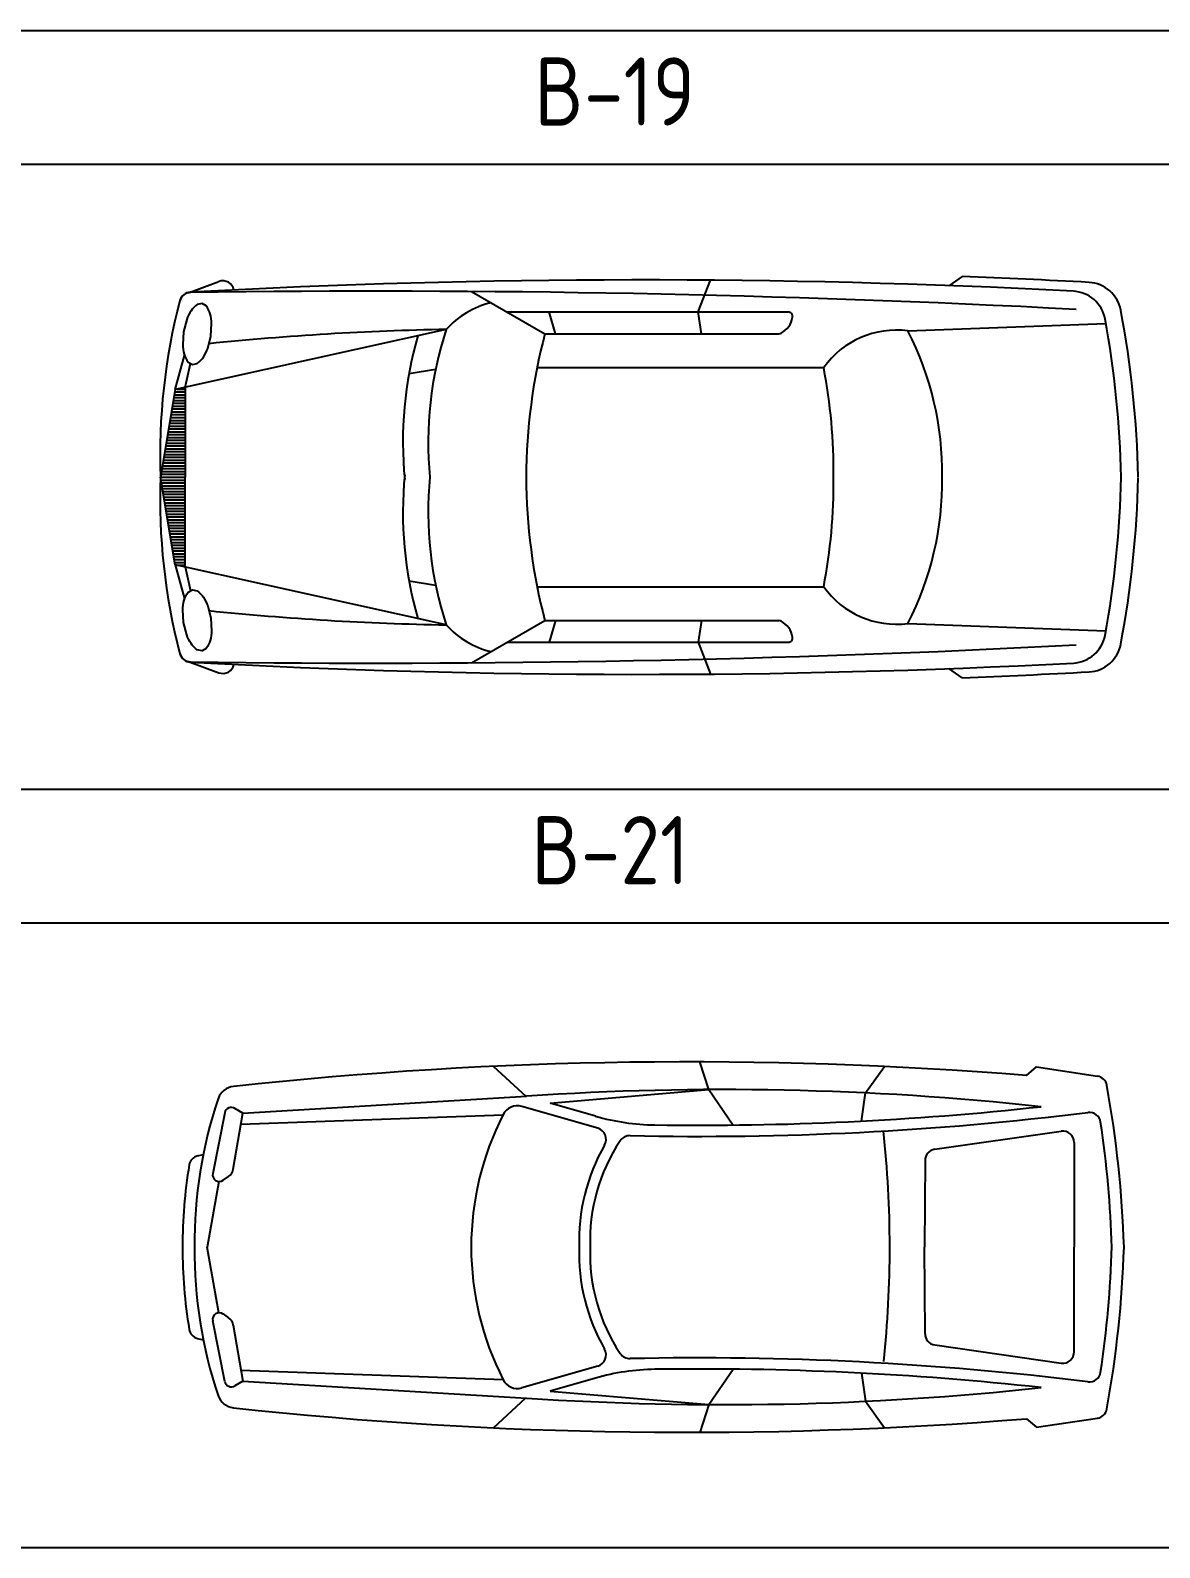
# Model space of a CAD drawing. Header units: millimetres. Extents: x 2198.5 to 2287.8, y 1208.8 to 1298.1.
# Drawn here: x 2205.81 to 2210.79, y 1244.98 to 1251.66 of the extents above; entities that cross this region are included whole.
import ezdxf

# ---------------------------------------------------------------- set-up
doc = ezdxf.new("R2010")
doc.units = ezdxf.units.MM
doc.layers.add('2', color=7, linetype='Continuous')
doc.layers.add('MOBITAS', color=5, linetype='Continuous')
doc.styles.add('ARCHQUICK', font='ARCHQUIK.SHX')

# ---------------------------------------------------------------- blocks, each defined once
blk = doc.blocks.new('*X222')
at = {"color": 0}
for p, q in [((0.1603, 0.8125), (0.2063, 0.8125)), ((0.171, 0.825), (0.2063, 0.825)), ((0.1479, 0.7375), (0.2063, 0.7375)), ((0.15, 0.75), (0.2063, 0.75)), ((0.152, 0.7625), (0.2063, 0.7625)), ((0.1541, 0.775), (0.2063, 0.775)), ((0.1562, 0.7875), (0.2063, 0.7875)), ((0.1583, 0.8), (0.2063, 0.8)), ((0.1375, 0.675), (0.2063, 0.675)), ((0.1396, 0.6875), (0.2063, 0.6875)), ((0.1416, 0.7), (0.2063, 0.7)), ((0.1437, 0.7125), (0.2063, 0.7125)), ((0.1458, 0.725), (0.2063, 0.725)), ((0.1271, 0.6125), (0.2063, 0.6125)), ((0.1292, 0.625), (0.2063, 0.625)), ((0.1312, 0.6375), (0.2063, 0.6375)), ((0.1333, 0.65), (0.2063, 0.65)), ((0.1354, 0.6625), (0.2063, 0.6625)), ((0.1146, 0.5375), (0.2063, 0.5375)), ((0.1167, 0.55), (0.2063, 0.55)), ((0.1188, 0.5625), (0.2063, 0.5625)), ((0.1209, 0.575), (0.2063, 0.575)), ((0.1229, 0.5875), (0.2063, 0.5875)), ((0.125, 0.6), (0.2063, 0.6)), ((0.1042, 0.475), (0.2063, 0.475)), ((0.1063, 0.4875), (0.2063, 0.4875)), ((0.1084, 0.5), (0.2063, 0.5)), ((0.1105, 0.5125), (0.2063, 0.5125)), ((0.1125, 0.525), (0.2063, 0.525)), ((0.098, 0.4375), (0.2063, 0.4375)), ((0.1001, 0.45), (0.2063, 0.45)), ((0.1022, 0.4625), (0.2063, 0.4625))]:
    blk.add_line(p, q, dxfattribs=at)
blk = doc.blocks.new('B-21')
at = {"layer": 'MOBITAS', "color": 0}
for p, q in [((3.528, 0.8708), (3.4685, 0.8306)), ((0.1293, 0.802), (0.2553, 0.8486)), ((2.3647, 0.7147), (2.4192, 0.8545)), ((1.737, 0.6192), (1.7092, 0.7147)), ((2.3801, 0.6192), (2.3647, 0.7147)), ((1.6563, 0.47), (2.918, 0.47)), ((1.0923, 0.4435), (1.2094, 0.4624)), ((0.062, 0.373), (-0.0021, -0.0127)), ((0.1062, 0.3828), (0.1062, -0.0127)), ((0.062, -0.3985), (-0.0021, -0.0127)), ((0.1062, -0.4083), (0.1062, -0.0127)), ((1.0923, -0.4689), (1.2094, -0.4878)), ((1.6563, -0.4954), (2.918, -0.4954)), ((1.737, -0.6446), (1.7092, -0.7402)), ((2.3801, -0.6446), (2.3647, -0.7402)), ((2.3647, -0.7402), (2.4192, -0.8799)), ((0.1293, -0.8274), (0.2553, -0.8741)), ((3.528, -0.8963), (3.4685, -0.8561))]:
    blk.add_line(p, q, dxfattribs=at)
at = {"layer": 'MOBITAS', "color": 4}
for p, q in [((1.3667, 0.8048), (1.6907, 0.6192)), ((1.524, 0.7147), (2.7612, 0.7147)), ((1.2564, 0.6377), (0.062, 0.373)), ((1.6907, 0.6192), (2.7209, 0.6192)), ((3.2885, 0.6316), (4.1603, 0.664)), ((0.062, 0.373), (0.1044, 0.523)), ((0.1062, 0.3828), (0.1307, 0.4878)), ((0.062, -0.3985), (0.1044, -0.5485)), ((1.2564, -0.6632), (0.062, -0.3985)), ((0.1062, -0.4083), (0.1307, -0.5133)), ((1.3667, -0.8303), (1.6907, -0.6446)), ((1.6907, -0.6446), (2.7209, -0.6446)), ((3.2885, -0.657), (4.1603, -0.6895)), ((1.524, -0.7402), (2.7612, -0.7402))]:
    blk.add_line(p, q, dxfattribs=at)
at = {"layer": 'MOBITAS', "color": 0}
for points in [[(0.1, 0.6273), (0.0963, 0.5718, 0.059041), (0.1025, 0.5293, 0.100886), (0.12, 0.4941), (0.1385, 0.4832), (0.1594, 0.4879, 0.100886), (0.187, 0.516, 0.059041), (0.2059, 0.5545), (0.2195, 0.6085), (0.2231, 0.664, 0.059041), (0.217, 0.7064, 0.100886), (0.1994, 0.7416), (0.1809, 0.7525), (0.16, 0.7478, 0.100886), (0.1325, 0.7197, 0.059041), (0.1136, 0.6812)], [(0.1, -0.6527), (0.0963, -0.5972, -0.059041), (0.1025, -0.5548, -0.100886), (0.12, -0.5196), (0.1385, -0.5087), (0.1594, -0.5134, -0.100886), (0.187, -0.5415, -0.059041), (0.2059, -0.58), (0.2195, -0.6339), (0.2231, -0.6894, -0.059041), (0.217, -0.7319, -0.100886), (0.1994, -0.7671), (0.1809, -0.7779), (0.16, -0.7733, -0.100886), (0.1325, -0.7452, -0.059041), (0.1136, -0.7067)]]:
    blk.add_lwpolyline(points, format="xyb", close=True, dxfattribs=at)
for centre, radius, start, end in [((2.1124, -35.7217), 36.6199, 86.90966, 87.78463), ((0.132, 0.7521), 0.05, 93.10797, 165.32827), ((2.1124, -35.7217), 36.5775, 87.01509, 93.10797), ((0.9531, -58.2275), 59.0338, 87.012296, 90.798048), ((0.2727, 0.8017), 0.05, 11.78825, 110.29438), ((4.0093, 0.6564), 0.15, 10.33745, 87.01509), ((4.0785, 0.6952), 0.15, 10.67785, 86.90966), ((2.6795, 0.0851), 2.6834, 165.32827, 182.08858), ((0.1316, 0.7506), 0.05, 90.79805, 165.36227), ((0.1316, 0.7506), 0.05, 90.79805, 165.36227), ((1.5411, 0.3845), 0.381, 103.33278, 138.34631), ((-0.1786, -0.1075), 4.407, 1.2327, 10.33745), ((-0.1786, -0.1075), 4.4821, 1.2327, 10.67785), ((2.7557, 0.1417), 1.5792, 161.6936, 185.61226), ((4.1262, -0.0207), 2.5181, 165.2801, 179.81893), ((2.0596, 0.002), 1.3807, 359.3881, 27.1274), ((2.6795, -0.1105), 2.6834, 177.91142, 194.67173), ((2.7557, -0.1672), 1.5792, 174.38774, 198.3064), ((4.1262, -0.0048), 2.5181, 180.18107, 194.7199), ((2.0596, -0.0275), 1.3807, 332.8726, 0.6119), ((-0.1786, 0.0821), 4.407, 349.66255, 358.7673), ((-0.1786, 0.0821), 4.4821, 349.32215, 358.7673), ((1.5411, -0.41), 0.381, 221.65369, 256.66722), ((4.0093, -0.6818), 0.15, 272.98491, 349.66255), ((0.1316, -0.776), 0.05, 194.63773, 269.20195), ((0.1316, -0.776), 0.05, 194.63773, 269.20195), ((0.132, -0.7775), 0.05, 194.67173, 266.89203), ((0.9531, 58.2021), 59.0338, 269.201952, 272.987704), ((4.0785, -0.7206), 0.15, 273.09034, 349.32215), ((2.1124, 35.6963), 36.5775, 266.89203, 272.98491), ((0.2727, -0.8272), 0.05, 249.70562, 348.21175), ((2.1124, 35.6963), 36.6199, 272.21537, 273.09034)]:
    blk.add_arc(centre, radius, start, end, dxfattribs=at)
at = {"layer": 'MOBITAS', "color": 4}
for centre, radius, start, end in [((2.6855, 0.7072), 0.0967, 297.49378, 350.61166), ((2.7612, 0.6947), 0.02, 350.61166, 90), ((1.4721, -11.686), 12.3256, 91.00259, 95.87227), ((2.7557, 0.1417), 1.6905, 163.91766, 185.61226), ((2.7209, 0.6392), 0.02, 270, 297.49378), ((3.2375, 0.243), 0.3919, 82.53148, 144.61027), ((0.4665, 0.0039), 2.4954, 359.61765, 10.76347), ((2.7557, -0.1672), 1.6905, 174.38774, 196.08234), ((0.4665, -0.0294), 2.4954, 349.23653, 0.38235), ((3.2375, -0.2684), 0.3919, 215.38973, 277.46852), ((1.4721, 11.6605), 12.3256, 264.12773, 268.99741), ((2.7209, -0.6646), 0.02, 62.50622, 90), ((2.6855, -0.7327), 0.0967, 9.38834, 62.50622), ((2.7612, -0.7202), 0.02, 270, 9.38834)]:
    blk.add_arc(centre, radius, start, end, dxfattribs=at)
at = {"layer": 'MOBITAS', "color": 0}
blk.add_blockref('*X222', (-0.1001, -0.45), dxfattribs=at)
at = {"layer": 'MOBITAS', "color": 0, "xscale": -1, "rotation": 180}
blk.add_blockref('*X222', (-0.1001, 0.4246), dxfattribs=at)
blk = doc.blocks.new('B-25')
at = {"layer": 'MOBITAS', "color": 5}
for p, q in [((2.3176, 0.6943), (2.2768, 0.8163)), ((1.3687, 0.7966), (1.5108, 0.665)), ((3.0071, 0.6795), (3.0904, 0.7961)), ((3.7161, 0.7563), (3.7597, 0.7941)), ((3.7597, 0.7941), (4.0274, 0.7539)), ((1.618, 0.6348), (2.3176, 0.6943)), ((2.3176, 0.6943), (2.4246, 0.5381)), ((2.9892, 0.5557), (3.0071, 0.6795)), ((0.2652, 0.5909), (0.2305, 0.6117)), ((0.2652, 0.5909), (1.5141, 0.6652)), ((1.8278, 0.5244), (1.4937, 0.6203)), ((1.8177, 0.5775), (1.618, 0.6348)), ((0.1857, 0.5919), (0.1326, 0.3256)), ((0.2232, 0.344), (0.2652, 0.5909)), ((0.2569, 0.5419), (1.4107, 0.5832)), ((3.3115, 0.4315), (3.8684, 0.5114)), ((0.066, 0.4027), (0.0912, 0.4091)), ((3.9255, 0.4619), (3.9255, 0.0006)), ((3.2686, 0.3822), (3.267, 0.0006)), ((0.1593, 0.2898), (0.1075, 0.0006)), ((0.1793, 0.2952), (0.2026, 0.3115)), ((0.1593, -0.2886), (0.1075, 0.0006)), ((3.2686, -0.381), (3.267, 0.0006)), ((3.9255, -0.4607), (3.9255, 0.0006)), ((0.1857, -0.5906), (0.1326, -0.3244)), ((0.1793, -0.2939), (0.2026, -0.3103)), ((0.2232, -0.3428), (0.2652, -0.5897)), ((0.066, -0.4015), (0.0912, -0.4078)), ((3.3115, -0.4303), (3.8684, -0.5102)), ((1.8278, -0.5232), (1.4937, -0.6191)), ((0.2652, -0.5897), (0.2305, -0.6105)), ((0.2569, -0.5406), (1.4107, -0.582)), ((0.2652, -0.5897), (1.5141, -0.664)), ((1.8177, -0.5762), (1.618, -0.6336)), ((2.3176, -0.6931), (2.4246, -0.5369)), ((2.9892, -0.5544), (3.0071, -0.6783)), ((1.3687, -0.7954), (1.5108, -0.6638)), ((1.618, -0.6336), (2.3176, -0.6931)), ((2.3176, -0.6931), (2.2768, -0.8151)), ((3.0071, -0.6783), (3.0904, -0.7949)), ((3.7161, -0.7551), (3.7597, -0.7929)), ((3.7597, -0.7929), (4.0274, -0.7527))]:
    blk.add_line(p, q, dxfattribs=at)
for centre, radius, start, end in [((2.2244, -17.7376), 18.554, 85.38842, 96.18987), ((4.02, 0.7044), 0.05, 10.24786, 81.45341), ((0.2324, 0.6287), 0.08, 96.18987, 161.4201), ((2.3843, -12.2511), 12.9456, 83.81025, 93.85454), ((-0.7526, -0.1584), 4.8999, 1.85969, 10.24786), ((2.0518, 0.0171), 1.9995, 161.4201, 180.47186), ((0.2151, 0.586), 0.03, 58.99497, 168.7347), ((1.4742, 0.5525), 0.0706, 73.98106, 152.92546), ((2.2761, 14.4225), 13.8851, 269.18855, 276.21848), ((2.5563, -0.0006), 1.2858, 152.92546, 179.94468), ((2.0936, 1.5386), 1, 253.98106, 269.18855), ((2.2761, 14.4225), 13.9341, 268.74046, 277.04952), ((3.9923, 0.5441), 0.05, 8.4213, 97.04952), ((-0.7526, -0.1584), 4.8467, 1.85969, 8.4213), ((2.5899, 0.0292), 0.7961, 146.47142, 182.05853), ((1.8138, 0.4754), 0.0509, 330.10331, 73.98106), ((1.9687, 0.4408), 0.0509, 88.74046, 146.47142), ((-1.6524, 0.0001), 4.7658, 353.93434, 6.16538), ((3.8755, 0.4619), 0.05, 0, 98.16586), ((0.0782, 0.3542), 0.05, 104.17287, 170.4102), ((2.5899, 0.0292), 0.8443, 150.10331, 182.05853), ((3.3186, 0.382), 0.05, 98.16586, 179.7496), ((2.0737, 0.0171), 2.0737, 170.4102, 180.47186), ((0.1739, 0.3524), 0.05, 305.03665, 350.33002), ((0.162, 0.3197), 0.03, 168.7347, 305.03665), ((2.0737, -0.0159), 2.0737, 179.52814, 189.5898), ((2.0518, -0.0159), 1.9995, 179.52814, 198.5799), ((2.5563, 0.0019), 1.2858, 180.05532, 207.07454), ((2.5899, -0.028), 0.8443, 177.94147, 209.89669), ((2.5899, -0.028), 0.7961, 177.94147, 213.52858), ((-0.7526, 0.1596), 4.8467, 351.5787, 358.14031), ((-0.7526, 0.1596), 4.8999, 349.75214, 358.14031), ((0.162, -0.3185), 0.03, 54.96335, 191.2653), ((0.1739, -0.3512), 0.05, 9.66998, 54.96335), ((0.0782, -0.353), 0.05, 189.5898, 255.82713), ((3.3186, -0.3808), 0.05, 180.2504, 261.83414), ((1.8138, -0.4742), 0.0509, 286.01894, 29.89669), ((1.9687, -0.4396), 0.0509, 213.52858, 271.25954), ((3.8755, -0.4607), 0.05, 261.83414, 0), ((2.2761, -14.4213), 13.9341, 82.95048, 91.25954), ((0.2151, -0.5848), 0.03, 191.2653, 301.00503), ((1.4742, -0.5513), 0.0706, 207.07454, 286.01894), ((2.0936, -1.5374), 1, 90.81145, 106.01894), ((2.2761, -14.4213), 13.8851, 83.78152, 90.81145), ((3.9923, -0.5429), 0.05, 262.95048, 351.5787), ((0.2324, -0.6274), 0.08, 198.5799, 263.81013), ((2.3843, 12.2524), 12.9456, 266.14546, 276.18975), ((2.2244, 17.7389), 18.554, 263.81013, 274.61158), ((4.02, -0.7032), 0.05, 278.54659, 349.75214)]:
    blk.add_arc(centre, radius, start, end, dxfattribs=at)

msp = doc.modelspace()

# ---------------------------------------------------------------- linework, layer by layer
at = {"layer": '2', "color": 4}
for p, q in [((2205.1827, 1251.6643), (2211.9027, 1251.6643)), ((2205.1827, 1251.0748), (2211.9027, 1251.0748)), ((2205.1827, 1248.3229), (2211.9027, 1248.3229)), ((2205.1827, 1247.7334), (2211.9027, 1247.7334)), ((2205.1827, 1244.9816), (2211.9027, 1244.9816))]:
    msp.add_line(p, q, dxfattribs=at)

# ---------------------------------------------------------------- block references
for name, p in [('B-21', (2206.3891, 1249.7091)), ('B-25', (2206.4845, 1246.3046))]:
    msp.add_blockref(name, p)

# ---------------------------------------------------------------- texts
at = {"layer": '2', "style": 'ARCHQUICK'}
for s, p in [('B-19', (2208.0337, 1251.245)), ('B-21', (2208.0199, 1247.9036))]:
    msp.add_text(s, height=0.3, dxfattribs=at).set_placement(p)

doc.saveas('drawing.dxf')
